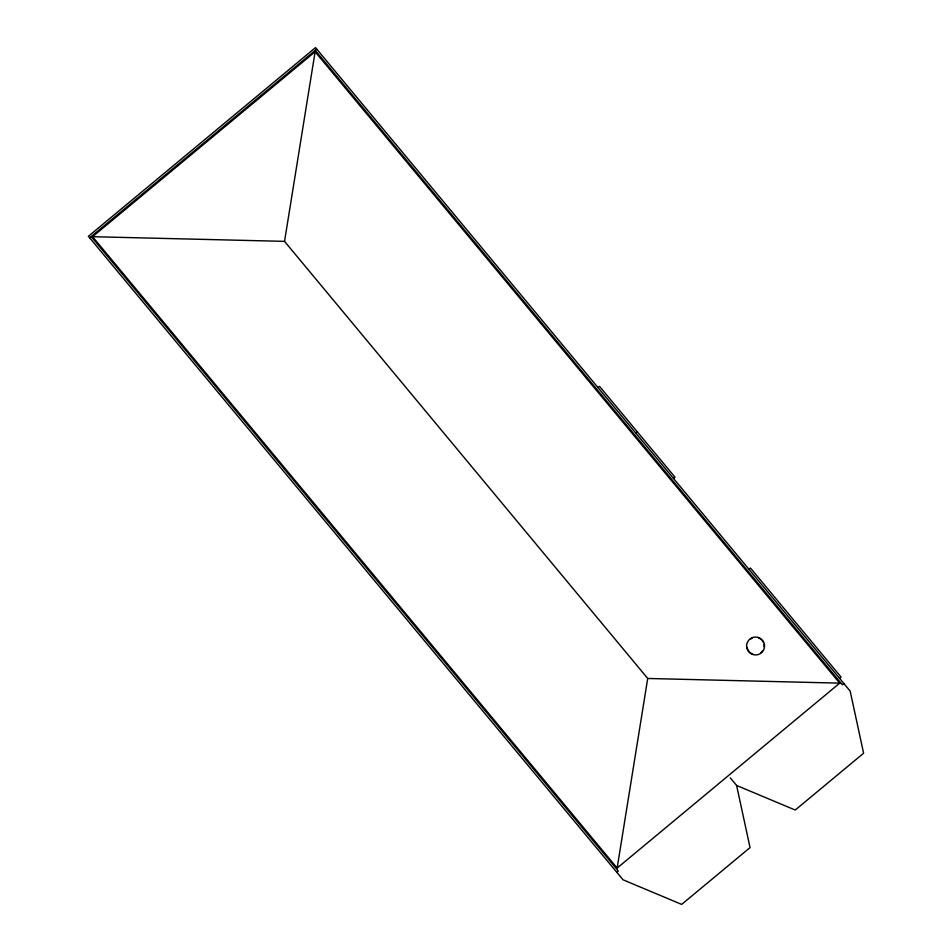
<?xml version="1.0" encoding="UTF-8"?>
<svg xmlns="http://www.w3.org/2000/svg" width="952" height="952" viewBox="0 0 952 952"><rect width="100%" height="100%" fill="white"/><g stroke="black" fill="none" stroke-linecap="round" stroke-linejoin="round"><path stroke-width="1.43" d="M839.712 683.143L647.717 678.467L284.541 241.368L315.124 51.753L839.712 683.143L617.146 868.069L92.546 236.691L315.124 51.753M617.146 868.069L647.717 678.467M89.655 237.821L316.766 49.111M598.011 387.607L599.522 386.345L675.004 477.19L673.481 478.451M635.746 433.029L637.257 431.768M748.962 569.296L750.485 568.047L841.056 677.062L839.545 678.312M616.753 872.222L618.276 870.973L91.166 236.56M843.877 683.524L842.353 684.786L315.255 50.373M92.546 236.691L284.541 241.368M736.61 785.448L795.229 810.045L863.607 753.234L850.16 691.092L315.505 47.6L88.393 236.298L623.048 879.803L681.668 904.4L750.045 847.589L736.61 785.448L730.315 777.879M762.552 650.918A8.556 8.556 0 0 1 761.041 652.56M752.615 654A8.556 8.556 0 0 1 750.64 652.965M748.998 651.454A8.556 8.556 0 0 1 747.153 647.431M750.116 639.411A8.556 8.556 0 0 1 751.997 638.221M758.542 637.959A8.556 8.556 0 0 1 760.517 639.006M762.147 640.517A8.556 8.556 0 0 1 763.337 642.41M764.004 644.54A8.556 8.556 0 0 1 764.087 646.777M749.474 652.572A8.984 8.984 0 0 0 764.337 647.967A8.984 8.984 0 0 0 752.913 637.412A8.984 8.984 0 0 0 749.474 652.572"/></g></svg>
